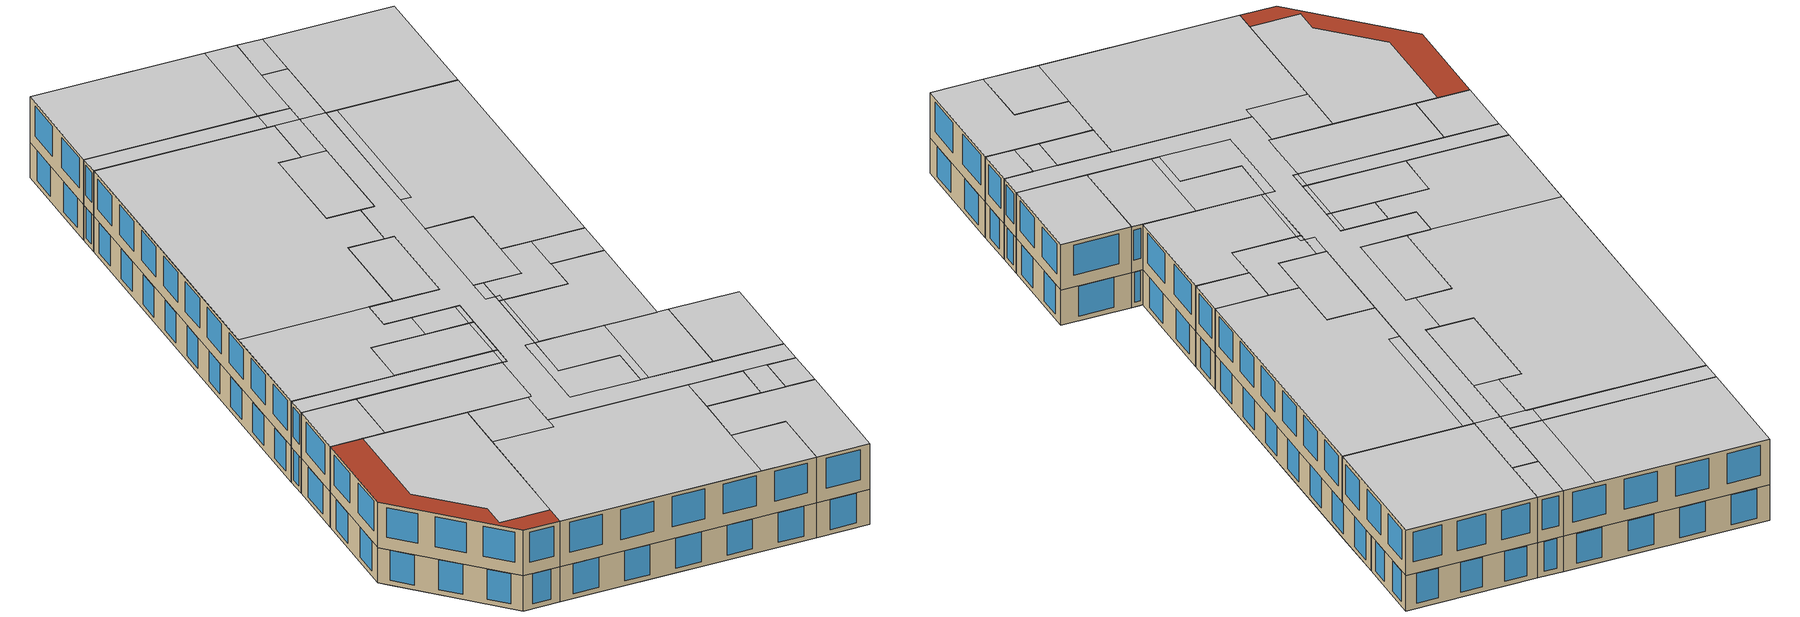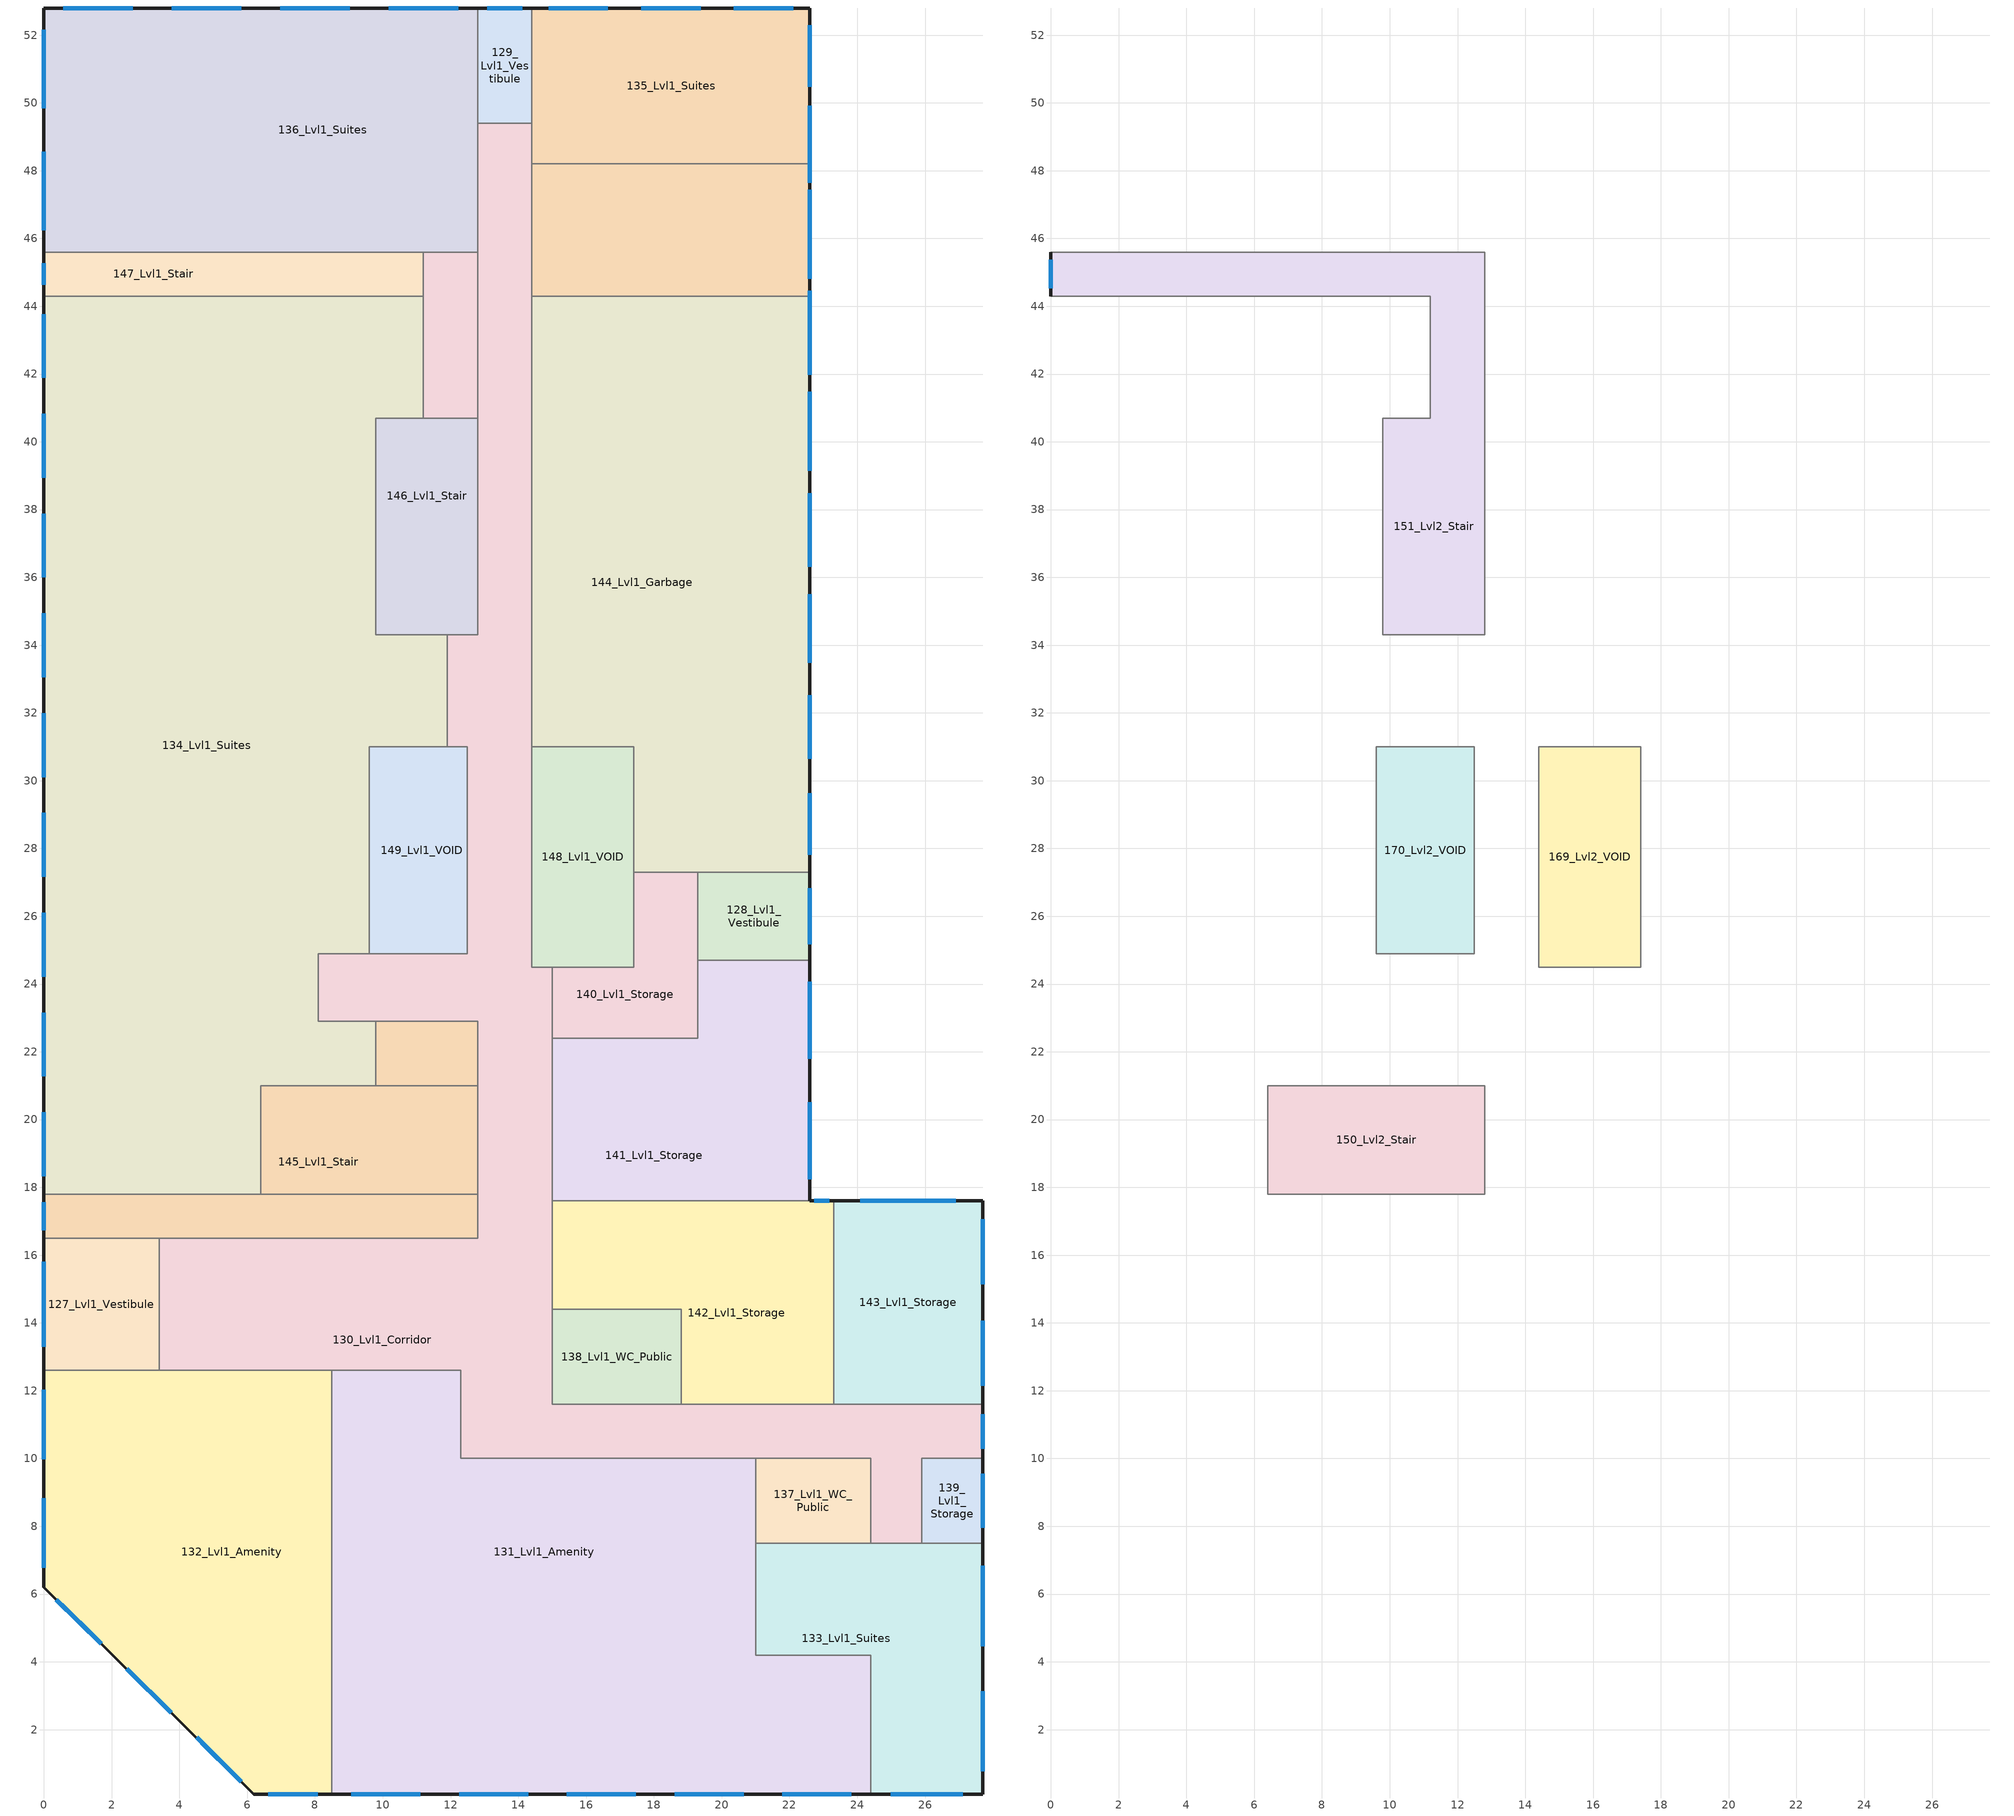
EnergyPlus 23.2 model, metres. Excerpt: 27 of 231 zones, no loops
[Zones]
127_Lvl1_Vestibule
 floor adiabatic (Interior Floor): 3.4,12.86 3.4,12.6 2.94,12.6 z0; 3.4,16.5 3.4,12.86 2.94,12.6 0,12.6 0,16.5 z0
 wall outside (Typ Wall 1): 0,16.5 0,12.6 z0:2.35; 0,16.5 0,12.6 z2.35:5.4
 wall to 132_Lvl1_Amenity (Interior Wall): 0,12.6 3.4,12.6 z0:2.35; 0,12.6 3.4,12.6 z2.35:5.4
 wall to 130_Lvl1_Corridor (Interior Wall): 3.4,12.6 3.4,16.5 z0:2.35; 3.4,12.6 3.4,16.5 z2.35:5.4
 wall to 145_Lvl1_Stair (Interior Wall): 3.4,16.5 0,16.5 z0:2.35; 3.4,16.5 0,16.5 z2.35:5.4
 window (Typical Glass): 0,15.51 0,13.59 z0.33:2.33; 0,15.8 0,13.3 z3.15:5.15
 ceiling adiabatic (Interior Ceiling): 0,16.5 0,12.6 3.4,12.6 3.4,16.5 z5.4
128_Lvl1_Vestibule
 floor adiabatic (Interior Floor): 22.6,27.3 22.6,24.7 19.3,24.7 19.3,27.3 z0
 wall outside (Typ Wall 1): 22.6,24.7 22.6,27.3 z0:2.35; 22.6,24.7 22.6,27.3 z2.35:5.4
 wall to 141_Lvl1_Storage (Interior Wall): 19.3,24.7 22.6,24.7 z0:2.35; 19.3,24.7 22.6,24.7 z2.35:5.4
 wall to 144_Lvl1_Garbage (Interior Wall): 22.6,27.3 19.3,27.3 z0:2.35; 22.6,27.3 19.3,27.3 z2.35:5.4
 wall to 140_Lvl1_Storage (Interior Wall): 19.3,27.3 19.3,24.7 z0:2.35; 19.3,27.3 19.3,24.7 z2.35:5.4
 window (Typical Glass): 22.6,25.36 22.6,26.64 z0.33:2.33; 22.6,25.17 22.6,26.83 z3.15:5.15
 ceiling adiabatic (Interior Ceiling): 19.3,27.3 19.3,24.7 22.6,24.7 22.6,27.3 z5.4
129_Lvl1_Vestibule
 floor adiabatic (Interior Floor): 14.4,52.8 14.4,49.4 12.8,49.4 12.8,52.8 z0
 wall outside (Typ Wall 1): 14.4,52.8 12.8,52.8 z0:2.35; 14.4,52.8 12.8,52.8 z2.35:5.4
 wall to 130_Lvl1_Corridor (Interior Wall): 12.8,49.4 14.4,49.4 z0:2.35; 12.8,49.4 14.4,49.4 z2.35:5.4
 wall to 135_Lvl1_Suites (Interior Wall): 14.4,49.4 14.4,52.8 z0:2.35; 14.4,49.4 14.4,52.8 z2.35:5.4
 wall to 136_Lvl1_Suites (Interior Wall): 12.8,52.8 12.8,49.4 z0:2.35; 12.8,52.8 12.8,49.4 z2.35:5.4
 window (Typical Glass): 13.99,52.8 13.21,52.8 z0.33:2.33; 14.11,52.8 13.09,52.8 z3.15:5.15
 ceiling adiabatic (Interior Ceiling): 12.8,52.8 12.8,49.4 14.4,49.4 14.4,52.8 z5.4
130_Lvl1_Corridor
 floor adiabatic (Interior Floor): 15,22.9 15,20.3 12.8,20.3 12.8,22.9 z0; 15,20.3 15,17 12.8,17 12.8,20.3 z0; 9.8,24.9 9.8,22.9 8.1,22.9 8.1,24.9 z0; 14.4,40.7 14.4,36.1 12.8,36.1 12.8,40.7 z0; 12.5,24.9 12.5,24.5 9.8,24.5 9.8,24.9 z0; 14.4,36.1 14.4,24.5 15,24.5 15,22.9 9.8,22.9 9.8,24.5 12.5,24.5 12.5,31 11.9,31 11.9,34.3 12.8,34.3 12.8,36.1 z0; 14.4,49.4 14.4,40.7 11.2,40.7 11.2,45.6 12.8,45.6 12.8,49.4 z0; 27.7,11.6 27.7,10 25.9,10 25.9,7.5 25.22,7.5 24.4,9.34 24.4,10 24.11,10 23.4,11.6 z0; 23.4,11.6 24.11,10 12.3,10 12.3,12.6 3.4,12.6 3.4,12.86 9.8,16.5 12.8,16.5 12.8,17 15,17 15,11.6 z0; 24.4,9.34 25.22,7.5 24.4,7.5 z0; 9.8,16.5 3.4,12.86 3.4,16.5 z0; 18.8,14.4 18.8,11.6 15,11.6 15,14.4 z2.35
 wall outside (Typ Wall 1): 27.7,10 27.7,11.6 z0:2.35; 27.7,10 27.7,11.6 z2.35:5.4
 wall to 142_Lvl1_Storage (Interior Wall): 15,14.4 15,17.6 / 23.3,11.6 18.8,11.6 z0:2.35; 23.3,11.6 18.8,11.6 18.8,14.4 15,14.4 15,17.6 z2.35:5.4
 wall to 136_Lvl1_Suites (Interior Wall): 12.8,49.4 12.8,45.6 11.2,45.6 z0:2.35; 12.8,49.4 12.8,45.6 z2.35:5.4
 wall to 147_Lvl1_Stair (Interior Wall): 11.2,45.6 11.2,44.3 z0:2.35
 wall to 134_Lvl1_Suites (Interior Wall): 11.2,44.3 11.2,40.7 / 11.9,34.3 11.9,31 / 9.6,24.9 8.1,24.9 8.1,22.9 9.8,22.9 z0:2.35; 11.9,34.3 11.9,31 / 9.6,24.9 8.1,24.9 8.1,22.9 9.8,22.9 z2.35:5.4
 wall to 146_Lvl1_Stair (Interior Wall): 11.2,40.7 12.8,40.7 12.8,34.3 11.9,34.3 z0:2.35
 wall to 149_Lvl1_VOID (Interior Wall): 11.9,31 12.5,31 12.5,24.9 9.6,24.9 z0:2.35
 wall to 141_Lvl1_Storage (Interior Wall): 15,17.6 15,22.4 z0:2.35; 15,17.6 15,22.4 z2.35:5.4
 wall to 145_Lvl1_Stair (Interior Wall): 9.8,22.9 12.8,22.9 12.8,16.5 3.4,16.5 z0:2.35; 9.8,22.9 12.8,22.9 12.8,21 / 12.8,17.8 12.8,16.5 3.4,16.5 z2.35:5.4
 wall to 132_Lvl1_Amenity (Interior Wall): 3.4,12.6 8.5,12.6 z0:2.35; 3.4,12.6 8.5,12.6 z2.35:5.4
 wall to 131_Lvl1_Amenity (Interior Wall): 8.5,12.6 12.3,12.6 12.3,10 21,10 z0:2.35; 8.5,12.6 12.3,12.6 12.3,10 21,10 z2.35:5.4
 wall to 140_Lvl1_Storage (Interior Wall): 15,22.4 15,24.5 z0:2.35; 15,22.4 15,24.5 z2.35:5.4
 wall to 137_Lvl1_WC_Public (Interior Wall): 21,10 21.4,10 24.4,10 24.4,7.5 z0:2.35; 21,10 21.4,10 24.4,10 24.4,7.5 z2.35:5.4
 wall to 133_Lvl1_Suites (Interior Wall): 24.4,7.5 25.9,7.5 z0:2.35; 24.4,7.5 25.9,7.5 z2.35:5.4
 wall to 139_Lvl1_Storage (Interior Wall): 25.9,7.5 25.9,10 27.7,10 z0:2.35; 25.9,7.5 25.9,10 27.7,10 z2.35:5.4
 wall to 143_Lvl1_Storage (Interior Wall): 27.7,11.6 23.3,11.6 z0:2.35; 27.7,11.6 23.3,11.6 z2.35:5.4
 wall to 138_Lvl1_WC_Public (Interior Wall): 18.8,11.6 15,11.6 15,14.4 z0:2.35
 wall to 148_Lvl1_VOID (Interior Wall): 15,24.5 14.4,24.5 14.4,31 z0:2.35
 wall to 151_Lvl2_Stair (Interior Wall): 12.8,45.6 12.8,40.7 12.8,34.3 11.9,34.3 z2.35:5.4
 wall to 170_Lvl2_VOID (Interior Wall): 11.9,31 12.5,31 12.5,24.9 9.6,24.9 z2.35:5.4
 wall to 150_Lvl2_Stair (Interior Wall): 12.8,21 12.8,17.8 z2.35:5.4
 wall to 144_Lvl1_Garbage (Interior Wall): 14.4,31 14.4,48.2 z0:2.35; 14.4,31 14.4,44.3 z2.35:5.4
 wall to 135_Lvl1_Suites (Interior Wall): 14.4,48.2 14.4,49.4 z0:2.35; 14.4,44.3 14.4,49.4 z2.35:5.4
 wall to 169_Lvl2_VOID (Interior Wall): 15,24.5 14.4,24.5 14.4,31 z2.35:5.4
 window (Typical Glass): 27.7,10.41 27.7,11.19 z0.33:2.33; 27.7,10.29 27.7,11.31 z3.15:5.15
 ceiling adiabatic (Interior Ceiling): 3.4,16.5 3.4,12.6 12.5,12.6 12.5,16.5 z5.4; 14.4,17.6 14.4,11.6 18.8,11.6 18.8,14.4 15,14.4 15,17.6 z5.4; 12.8,49.4 12.8,44.3 14.4,44.3 14.4,49.4 z5.4; 24.4,10 24.4,7.5 25.9,7.5 25.9,10 z5.4; 14.4,24.5 14.4,22.9 15,22.9 15,24.5 z5.4; 12.8,44.3 12.8,34.3 11.9,34.3 11.9,31 12.5,31 12.5,24.9 8.1,24.9 8.1,22.9 12.8,22.9 12.8,16.5 12.5,16.5 12.5,12.6 12.3,12.6 12.3,10 27.7,10 27.7,11.6 14.4,11.6 14.4,17.6 15,17.6 15,22.9 14.4,22.9 14.4,44.3 z5.4; 11.2,45.6 11.2,40.7 12.8,40.7 12.8,45.6 z2.35
131_Lvl1_Amenity
 floor adiabatic (Interior Floor): 18.2,1.9 18.2,0.1 8.5,0.1 8.5,1.9 z0; 24.4,1.9 24.4,0.1 18.2,0.1 18.2,1.9 z0; 21,10 21,4.2 24.4,4.2 24.4,1.9 8.5,1.9 8.5,12.6 12.3,12.6 12.3,10 z0
 wall outside (Typ Wall 1): 8.5,0.1 24.4,0.1 z2.35:5.4; 8.5,0.1 24.4,0.1 z0:2.35
 wall to 132_Lvl1_Amenity (Interior Wall): 8.5,12.6 8.5,0.1 z0:2.35; 8.5,12.6 8.5,0.1 z2.35:5.4
 wall to 133_Lvl1_Suites (Interior Wall): 24.4,0.1 24.4,4.2 21,4.2 21,7.5 z2.35:5.4; 24.4,0.1 24.4,4.2 21,4.2 21,7.5 z0:2.35
 wall to 137_Lvl1_WC_Public (Interior Wall): 21,7.5 21,10 z2.35:5.4; 21,7.5 21,10 z0:2.35
 window (Typical Glass): 9.07,0.1 11.11,0.1 / 21.79,0.1 23.83,0.1 / 18.61,0.1 20.65,0.1 / 15.43,0.1 17.47,0.1 / 12.25,0.1 14.29,0.1 z3.15:5.15; 9.31,0.1 10.87,0.1 / 12.49,0.1 14.05,0.1 / 18.85,0.1 20.41,0.1 / 22.03,0.1 23.59,0.1 / 15.67,0.1 17.23,0.1 z0.33:2.33
 ceiling adiabatic (Interior Ceiling): 8.5,12.6 8.5,9.2 12.3,9.2 12.3,12.6 z5.4; 8.5,9.2 8.5,0.1 21,0.1 21,10 12.3,10 12.3,9.2 z5.4; 21,4.2 21,0.1 24.4,0.1 24.4,4.2 z5.4
132_Lvl1_Amenity
 floor adiabatic (Interior Floor): 2.59,5.7 2.59,3.65 0.51,5.7 z0; 2.59,12.4 2.59,5.7 0.51,5.7 0,6.2 0,12.4 z0; 8.5,1.9 8.5,0.1 6.2,0.1 4.37,1.9 z0; 8.5,12.6 8.5,1.9 4.37,1.9 2.59,3.65 2.59,5.7 2.59,12.4 2.94,12.6 z0; 2.94,12.6 2.59,12.4 0,12.4 0,12.6 z0
 wall outside (Typ Wall 1): 0,12.6 0,6.2 6.2,0.1 8.5,0.1 z0:2.35; 0,12.6 0,6.2 6.2,0.1 8.5,0.1 z2.35:5.4
 window (Typical Glass): 0,8.59 0,7.01 / 0,11.79 0,10.21 / 4.66,1.62 5.68,0.61 / 0.52,5.69 1.54,4.68 / 2.59,3.65 3.61,2.65 / 6.78,0.1 7.92,0.1 z0.33:2.33; 0,8.82 0,6.78 / 0,12.02 0,9.98 / 0.37,5.83 1.7,4.53 / 2.44,3.8 3.76,2.5 / 4.5,1.77 5.83,0.47 / 6.61,0.1 8.09,0.1 z3.15:5.15
 ceiling adiabatic (Interior Ceiling): 2,12.6 2,6.2 5.3,3 5.3,1.4 8.5,1.4 8.5,12.6 z5.4
 roof outside (Typical Roof): 0,12.6 0,6.2 6.2,0.1 8.5,0.1 8.5,1.4 5.3,1.4 5.3,3 2,6.2 2,12.6 z5.4
133_Lvl1_Suites
 floor adiabatic (Interior Floor): 27.7,7.5 27.7,1.9 25.22,7.5 z0; 27.7,1.9 27.7,0.1 24.4,0.1 24.4,1.9 z0; 25.22,7.5 27.7,1.9 24.4,1.9 24.4,4.2 21,4.2 21,7.5 z0
 wall outside (Typ Wall 1): 24.4,0.1 27.7,0.1 27.7,7.5 z0:2.35; 24.4,0.1 27.7,0.1 27.7,7.5 z2.35:5.4
 wall to 139_Lvl1_Storage (Interior Wall): 27.7,7.5 25.9,7.5 z2.35:5.4; 27.7,7.5 25.9,7.5 z0:2.35
 wall to 137_Lvl1_WC_Public (Interior Wall): 24.4,7.5 21,7.5 z2.35:5.4; 24.4,7.5 21,7.5 z0:2.35
 window (Typical Glass): 27.7,1.04 27.7,2.86 / 27.7,4.74 27.7,6.56 / 25.24,0.1 26.86,0.1 z0.33:2.33; 24.99,0.1 27.11,0.1 / 27.7,0.77 27.7,3.13 / 27.7,4.47 27.7,6.83 z3.15:5.15
 ceiling adiabatic (Interior Ceiling): 21,7.5 21,4.2 24.4,4.2 24.4,0.1 27.7,0.1 27.7,7.5 z5.4
134_Lvl1_Suites
 floor adiabatic (Interior Floor): 11.2,44.3 11.2,40.7 9.8,40.7 7.12,44.3 z0; 11.9,34.3 11.9,31 9.8,31 9.8,34.3 z0; 7.12,44.3 9.8,40.7 9.8,31 9.6,31 9.6,24.9 8.1,24.9 8.1,22.9 9.8,22.9 9.8,21 6.4,21 6.4,17.8 0,17.8 0,44.3 z0
 wall outside (Typ Wall 1): 0,44.3 0,17.8 z0:2.35; 0,44.3 0,17.8 z2.35:5.4
 wall to 145_Lvl1_Stair (Interior Wall): 0,17.8 6.4,17.8 6.4,21 9.8,21 9.8,22.9 z0:2.35; 0,17.8 6.4,17.8 / 9.8,21 9.8,22.9 z2.35:5.4
 wall to 146_Lvl1_Stair (Interior Wall): 11.9,34.3 9.8,34.3 9.8,40.7 11.2,40.7 z0:2.35
 wall to 147_Lvl1_Stair (Interior Wall): 11.2,44.3 0,44.3 z0:2.35
 wall to 150_Lvl2_Stair (Interior Wall): 6.4,17.8 6.4,21 9.8,21 z2.35:5.4
 wall to 170_Lvl2_VOID (Interior Wall): 9.6,24.9 9.6,31 11.9,31 z2.35:5.4
 wall to 151_Lvl2_Stair (Interior Wall): 11.9,34.3 9.8,34.3 9.8,40.7 11.2,40.7 11.2,44.3 0,44.3 z2.35:5.4
 wall to 149_Lvl1_VOID (Interior Wall): 9.6,24.9 9.6,31 11.9,31 z0:2.35
 window (Typical Glass): 0,37.67 0,36.21 / 0,43.55 0,42.1 / 0,25.89 0,24.43 / 0,22.94 0,21.49 / 0,31.78 0,30.32 / 0,20 0,18.55 / 0,40.61 0,39.16 / 0,28.83 0,27.38 / 0,34.72 0,33.27 z0.33:2.33; 0,23.16 0,21.27 / 0,34.94 0,33.05 / 0,40.83 0,38.94 / 0,20.22 0,18.33 / 0,29.05 0,27.16 / 0,26.1 0,24.22 / 0,37.88 0,36 / 0,31.99 0,30.11 / 0,43.77 0,41.88 z3.15:5.15
 ceiling adiabatic (Interior Ceiling): 0,44.3 0,24.9 9.6,24.9 9.6,31 11.9,31 11.9,34.3 9.8,34.3 9.8,40.7 11.2,40.7 11.2,44.3 z5.4; 0,24.9 0,17.8 6.4,17.8 6.4,21 9.8,21 9.8,22.9 8.1,22.9 8.1,24.9 z5.4
135_Lvl1_Suites
 floor adiabatic (Interior Floor): 22.6,52.8 22.6,48.2 14.4,48.2 14.4,52.8 z0; 22.6,48.2 22.6,44.3 14.4,44.3 14.4,48.2 z2.35
 wall outside (Typ Wall 1): 22.6,48.2 22.6,52.8 14.4,52.8 z0:2.35; 22.6,44.3 22.6,52.8 14.4,52.8 z2.35:5.4
 wall to 144_Lvl1_Garbage (Interior Wall): 14.4,48.2 22.6,48.2 z0:2.35; 14.4,44.3 22.6,44.3 z2.35:5.4
 window (Typical Glass): 22.6,48.78 22.6,49.92 / 22.6,51.08 22.6,52.22 / 21.91,52.8 20.56,52.8 / 19.17,52.8 17.83,52.8 / 16.44,52.8 15.09,52.8 z0.33:2.33; 22.6,44.81 22.6,46.62 / 22.6,47.64 22.6,49.46 / 22.6,50.48 22.6,52.29 / 22.11,52.8 20.36,52.8 / 16.64,52.8 14.89,52.8 / 19.38,52.8 17.62,52.8 z3.15:5.15
 ceiling adiabatic (Interior Ceiling): 14.4,52.8 14.4,44.3 22.6,44.3 22.6,52.8 z5.4
136_Lvl1_Suites
 floor adiabatic (Interior Floor): 12.8,52.8 12.8,45.6 6.15,45.6 0.78,52.8 z0; 0.78,52.8 6.15,45.6 0,45.6 0,52.8 z0
 wall outside (Typ Wall 1): 12.8,52.8 0,52.8 0,45.6 z0:2.35; 12.8,52.8 0,52.8 0,45.6 z2.35:5.4
 wall to 147_Lvl1_Stair (Interior Wall): 0,45.6 11.2,45.6 z0:2.35
 wall to 151_Lvl2_Stair (Interior Wall): 0,45.6 11.2,45.6 12.8,45.6 z2.35:5.4
 window (Typical Glass): 2.39,52.8 0.81,52.8 / 5.59,52.8 4.01,52.8 / 8.79,52.8 7.21,52.8 / 11.99,52.8 10.41,52.8 / 0,48.29 0,46.51 / 0,51.89 0,50.11 z0.33:2.33; 2.62,52.8 0.58,52.8 / 5.82,52.8 3.78,52.8 / 9.02,52.8 6.98,52.8 / 12.22,52.8 10.18,52.8 / 0,52.15 0,49.85 / 0,48.55 0,46.25 z3.15:5.15
 ceiling adiabatic (Interior Ceiling): 10.81,52.8 10.81,45.6 12.8,45.6 12.8,52.8 z5.4; 0,52.8 0,45.6 10.81,45.6 10.81,52.8 z5.4
137_Lvl1_WC_Public
 floor adiabatic (Interior Floor): 24.4,10 24.4,9.34 24.11,10 z0; 24.11,10 24.4,9.34 24.4,7.5 21,7.5 21,10 z0
 ceiling adiabatic (Interior Ceiling): 21,10 21,7.5 24.4,7.5 24.4,10 z5.4
138_Lvl1_WC_Public
 floor adiabatic (Interior Floor): 18.8,14.4 18.8,11.6 15,11.6 15,14.4 z0
 wall to 142_Lvl1_Storage (Interior Wall): 18.8,11.6 18.8,14.4 15,14.4 z0:2.35
 ceiling adiabatic (Interior Ceiling): 15,14.4 15,11.6 18.8,11.6 18.8,14.4 z2.35
139_Lvl1_Storage
 floor adiabatic (Interior Floor): 27.7,10 27.7,7.5 25.9,7.5 25.9,10 z0
 wall outside (Typ Wall 1): 27.7,7.5 27.7,10 z0:2.35; 27.7,7.5 27.7,10 z2.35:5.4
 window (Typical Glass): 27.7,8.13 27.7,9.37 z0.33:2.33; 27.7,7.95 27.7,9.55 z3.15:5.15
 ceiling adiabatic (Interior Ceiling): 25.9,10 25.9,7.5 27.7,7.5 27.7,10 z5.4
140_Lvl1_Storage
 floor adiabatic (Interior Floor): 19.3,22.9 19.3,22.4 15,22.4 15,22.9 z0; 19.3,24.5 19.3,22.9 15,22.9 15,24.5 z0; 19.3,27.3 19.3,24.5 17.4,24.5 17.4,27.3 z0
 wall to 141_Lvl1_Storage (Interior Wall): 15,22.4 19.3,22.4 19.3,24.7 z0:2.35; 15,22.4 19.3,22.4 19.3,24.7 z2.35:5.4
 wall to 144_Lvl1_Garbage (Interior Wall): 19.3,27.3 17.4,27.3 z2.35:5.4; 19.3,27.3 17.4,27.3 z0:2.35
 wall to 169_Lvl2_VOID (Interior Wall): 17.4,27.3 17.4,24.5 15,24.5 z2.35:5.4
 wall to 148_Lvl1_VOID (Interior Wall): 17.4,27.3 17.4,24.5 15,24.5 z0:2.35
 ceiling adiabatic (Interior Ceiling): 17.4,27.3 17.4,24.5 15,24.5 15,22.9 15.3,22.9 15.3,22.4 19.3,22.4 19.3,27.3 z5.4; 15,22.9 15,22.4 15.3,22.4 15.3,22.9 z5.4
141_Lvl1_Storage
 floor adiabatic (Interior Floor): 21,22.9 21,20.3 15,20.3 15,22.4 19.3,22.4 19.3,22.9 z0; 21,20.3 21,17.6 15,17.6 15,20.3 z0; 21,24.5 21,22.9 19.3,22.9 19.3,24.5 z0; 22.6,24.7 22.6,17.6 21,17.6 21,24.5 19.3,24.5 19.3,24.7 z0
 wall outside (Typ Wall 1): 22.6,17.6 22.6,24.7 z0:2.35; 22.6,17.6 22.6,24.7 z2.35:5.4
 wall to 142_Lvl1_Storage (Interior Wall): 15,17.6 22.6,17.6 z0:2.35; 15,17.6 22.6,17.6 z2.35:5.4
 window (Typical Glass): 22.6,22.05 22.6,23.8 / 22.6,18.5 22.6,20.25 z0.33:2.33; 22.6,18.24 22.6,20.51 / 22.6,21.79 22.6,24.06 z3.15:5.15
 ceiling adiabatic (Interior Ceiling): 15.3,22.4 15.3,17.6 22.6,17.6 22.6,24.7 19.3,24.7 19.3,22.4 z5.4; 15,22.4 15,17.6 15.3,17.6 15.3,22.4 z5.4
142_Lvl1_Storage
 floor adiabatic (Interior Floor): 21,17.6 21,17 15,17 15,17.6 z0; 23.3,17.6 23.3,11.82 21,17 21,17.6 z0; 21,17 23.3,11.82 23.3,11.6 18.8,11.6 18.8,14.4 15,14.4 15,17 z0
 wall outside (Typ Wall 1): 23.3,17.6 22.6,17.6 z0:2.35; 23.3,17.6 22.6,17.6 z2.35:5.4
 wall to 143_Lvl1_Storage (Interior Wall): 23.3,11.6 23.3,17.6 z2.35:5.4; 23.3,11.6 23.3,17.6 z0:2.35
 window (Typical Glass): 23.12,17.6 22.78,17.6 z0.33:2.33; 23.17,17.6 22.73,17.6 z3.15:5.15
 ceiling adiabatic (Interior Ceiling): 15,17.6 15,14.4 18.8,14.4 18.8,11.6 19.3,11.6 19.3,17.6 z5.4; 19.3,17.6 19.3,11.6 23.3,11.6 23.3,17.6 z5.4
143_Lvl1_Storage
 floor adiabatic (Interior Floor): 27.7,17.6 27.7,11.6 23.4,11.6 23.3,11.82 23.3,17.6 z0; 23.3,11.82 23.4,11.6 23.3,11.6 z0
 wall outside (Typ Wall 1): 27.7,11.6 27.7,17.6 23.3,17.6 z0:2.35; 27.7,11.6 27.7,17.6 23.3,17.6 z2.35:5.4
 window (Typical Glass): 27.7,15.36 27.7,16.84 / 27.7,12.36 27.7,13.84 / 26.59,17.6 24.41,17.6 z0.33:2.33; 27.7,12.14 27.7,14.06 / 27.7,15.14 27.7,17.06 / 26.91,17.6 24.09,17.6 z3.15:5.15
 ceiling adiabatic (Interior Ceiling): 23.3,17.6 23.3,11.6 27.7,11.6 27.7,17.6 z5.4
144_Lvl1_Garbage
 floor adiabatic (Interior Floor): 20.9,40.7 20.9,31 14.4,31 14.4,40.7 z0; 22.6,48.2 22.6,44.92 20.9,40.7 14.4,40.7 14.4,48.2 z0; 22.6,44.92 22.6,27.3 17.4,27.3 17.4,31 20.9,31 20.9,40.7 z0
 wall outside (Typ Wall 1): 22.6,27.3 22.6,44.3 z2.35:5.4; 22.6,27.3 22.6,48.2 z0:2.35
 wall to 148_Lvl1_VOID (Interior Wall): 14.4,31 17.4,31 17.4,27.3 z0:2.35
 wall to 169_Lvl2_VOID (Interior Wall): 14.4,31 17.4,31 17.4,27.3 z2.35:5.4
 window (Typical Glass): 22.6,30.64 22.6,32.46 / 22.6,36.31 22.6,38.12 / 22.6,39.14 22.6,40.96 / 22.6,27.81 22.6,29.62 / 22.6,33.48 22.6,35.29 / 22.6,41.98 22.6,43.79 z3.15:5.15; 22.6,28.06 22.6,29.53 / 22.6,45.97 22.6,47.44 / 22.6,31.04 22.6,32.52 / 22.6,34.03 22.6,35.5 / 22.6,37.01 22.6,38.49 / 22.6,42.98 22.6,44.46 / 22.6,40 22.6,41.47 z0.33:2.33
 ceiling adiabatic (Interior Ceiling): 15.1,44.3 15.1,34.3 14.4,34.3 14.4,31 17.4,31 17.4,27.3 22.6,27.3 22.6,44.3 z5.4; 14.4,44.3 14.4,34.3 15.1,34.3 15.1,44.3 z5.4; 14.4,48.2 14.4,44.3 22.6,44.3 22.6,48.2 z2.35
145_Lvl1_Stair
 floor adiabatic (Interior Floor): 12.8,22.9 12.8,16.5 9.8,16.5 9.8,22.9 z0; 9.8,21 9.8,16.5 0,16.5 0,17.8 6.4,17.8 6.4,21 z0
 wall outside (Typ Wall 1): 0,17.8 0,16.5 z2.35:5.4; 0,17.8 0,16.5 z0:2.35
 wall to 150_Lvl2_Stair (Interior Wall): 12.8,17.8 6.4,17.8 / 9.8,21 12.8,21 z2.35:5.4
 window (Typical Glass): 0,17.57 0,16.73 z3.15:5.15; 0,17.47 0,16.83 z0.33:2.33
 ceiling adiabatic (Interior Ceiling): 0,17.8 0,16.5 12.5,16.5 12.5,17.8 z5.4; 12.5,17.8 12.5,16.5 12.8,16.5 12.8,17.8 z5.4; 9.8,22.9 9.8,21 12.5,21 12.5,22.9 z5.4; 12.5,22.9 12.5,21 12.8,21 12.8,22.9 z5.4; 6.4,21 6.4,17.8 12.8,17.8 12.8,21 z2.35
146_Lvl1_Stair
 floor adiabatic (Interior Floor): 12.8,40.7 12.8,36.1 9.8,36.1 9.8,40.7 z0; 12.8,36.1 12.8,34.3 9.8,34.3 9.8,36.1 z0
 ceiling adiabatic (Interior Ceiling): 9.8,40.7 9.8,34.3 12.8,34.3 12.8,40.7 z2.35
147_Lvl1_Stair
 floor adiabatic (Interior Floor): 11.2,45.6 11.2,44.3 7.12,44.3 6.15,45.6 z0; 6.15,45.6 7.12,44.3 0,44.3 0,45.6 z0
 wall outside (Typ Wall 1): 0,45.6 0,44.3 z0:2.35
 window (Typical Glass): 0,45.27 0,44.63 z0.33:2.33
 ceiling adiabatic (Interior Ceiling): 0,45.6 0,44.3 11.2,44.3 11.2,45.6 z2.35
148_Lvl1_VOID
 floor adiabatic (Interior Floor): 17.4,31 17.4,24.5 14.4,24.5 14.4,31 z0
 ceiling adiabatic (Interior Ceiling): 14.4,31 14.4,24.5 17.4,24.5 17.4,31 z2.35
149_Lvl1_VOID
 floor adiabatic (Interior Floor): 12.5,31 12.5,24.9 9.8,24.9 9.8,31 z0; 9.8,31 9.8,24.9 9.6,24.9 9.6,31 z0
 ceiling adiabatic (Interior Ceiling): 9.6,31 9.6,24.9 12.5,24.9 12.5,31 z2.35
150_Lvl2_Stair
 floor adiabatic (Interior Floor): 12.8,21 12.8,17.8 6.4,17.8 6.4,21 z2.35
 ceiling adiabatic (Interior Ceiling): 6.4,21 6.4,17.8 12.5,17.8 12.5,21 z5.4; 12.5,21 12.5,17.8 12.8,17.8 12.8,21 z5.4
151_Lvl2_Stair
 floor adiabatic (Interior Floor): 12.8,40.7 12.8,34.3 9.8,34.3 9.8,40.7 z2.35; 11.2,45.6 11.2,44.3 0,44.3 0,45.6 z2.35; 12.8,45.6 12.8,40.7 11.2,40.7 11.2,45.6 z2.35
 wall outside (Typ Wall 1): 0,45.6 0,44.3 z2.35:5.4
 window (Typical Glass): 0,45.37 0,44.53 z3.15:5.15
 ceiling adiabatic (Interior Ceiling): 9.8,40.7 9.8,34.3 12.8,34.3 12.8,40.7 z5.4; 10.81,45.6 10.81,44.3 12.8,44.3 12.8,45.6 z5.4; 0,45.6 0,44.3 10.81,44.3 10.81,45.6 z5.4; 11.2,44.3 11.2,40.7 12.8,40.7 12.8,44.3 z5.4
169_Lvl2_VOID
 floor adiabatic (Interior Floor): 17.4,31 17.4,24.5 14.4,24.5 14.4,31 z2.35
 ceiling adiabatic (Interior Ceiling): 14.4,31 14.4,24.5 17.4,24.5 17.4,31 z5.4
170_Lvl2_VOID
 floor adiabatic (Interior Floor): 12.5,31 12.5,24.9 9.6,24.9 9.6,31 z2.35
 ceiling adiabatic (Interior Ceiling): 9.6,31 9.6,24.9 12.5,24.9 12.5,31 z5.4
[Building]
ParksideA: North Axis {deg}=20; Terrain=City; Solar Distribution=FullExterior
[Site:Location]
Toronto-City Centre_ON_CAN Design_Conditions: Latitude {deg}=43.67; Longitude {deg}=-79.4; Time Zone {hr}=-5; Elevation {m}=112.5
[SizingPeriod:DesignDay] Day of Month=21; Dry-Bulb Temperature Range Modifier Type=DefaultMultipliers; Humidity Condition Type=Wetbulb; Barometric Pressure {Pa}=99981; Wind Direction {deg}=0; Rain Indicator=No; Snow Indicator=No; Daylight Saving Time Indicator=No
Name | Month | Day Type | Maximum Dry-Bulb Temperature {C} | Daily Dry-Bulb Temperature Range {deltaC} | Wetbulb or DewPoint at Maximum Dry-Bulb {C} | Wind Speed {m/s} | Solar Model Indicator | Sky Clearness | ASHRAE Clear Sky Optical Depth for Beam Irradiance (taub) | ASHRAE Clear Sky Optical Depth for Diffuse Irradiance (taud)
Toronto-City Centre Ann Htg 99.6% Condns DB | 1 | WinterDesignDay | -16.4 | 0 | -16.4 | 0 | ASHRAEClearSky | 0
Toronto-City Centre Ann Clg .4% Condns DB=>MWB | 7 | SummerDesignDay | 31 | 8.3 | 23.1 | 3.35 | ASHRAETau |  | 0.434 | 2.262
[Site:GroundTemperature:BuildingSurface]
15, 15, 15, 16, 18, 18, 18, 18, 16, 15, 15, 15
[Site:GroundTemperature:FCfactorMethod]
January Ground Temperature {C}=10.3; February Ground Temperature {C}=3.7; March Ground Temperature {C}=-0.1; April Ground Temperature {C}=-6.1; May Ground Temperature {C}=-3.6; June Ground Temperature {C}=1.2; July Ground Temperature {C}=7.7; August Ground Temperature {C}=14.6; September Ground Temperature {C}=19.8; October Ground Temperature {C}=22.2; November Ground Temperature {C}=21.9; December Ground Temperature {C}=17.1
[Site:WaterMainsTemperature]
Calculation Method=CorrelationFromWeatherFile
[Material] Thermal Absorptance=0.9
Name | Roughness | Thickness {m} | Conductivity {W/m-K} | Density {kg/m3} | Specific Heat {J/kg-K} | Solar Absorptance | Visible Absorptance
Wall Insulation1 | MediumRough | 0.041 | 0.0432 | 91 | 837 | 0.5 | 0.5
R30 Roof Ins | MediumRough | 0.2589 | 0.049 | 265 | 836.8 | 0.7 | 0.7
1/2IN Gypsum | Smooth | 0.0127 | 0.16 | 784.9 | 830 | 0.4 | 0.4
1IN Stucco | Smooth | 0.0253 | 0.6918 | 1858 | 837 | 0.92 | 0.92
8IN Concrete HW | MediumRough | 0.2033 | 1.7296 | 2243 | 837 | 0.65 | 0.65
F16 Acoustic tile | MediumSmooth | 0.0191 | 0.06 | 368 | 590 | 0.3 | 0.3
Roof Membrane | VeryRough | 0.0095 | 0.16 | 1121.29 | 1460 | 0.7 | 0.7
M11 100mm lightweight concrete | MediumRough | 0.1016 | 0.53 | 1280 | 840 | 0.5 | 0.5
MAT-CC05 4 HW CONCRETE | Rough | 0.1016 | 1.311 | 2240 | 836.8 | 0.85 | 0.85
[Material:AirGap]
Name | Thermal Resistance {m2-K/W}
F05 Ceiling air space resistance | 0.18
F04 Wall air space resistance | 0.15
[WindowMaterial:SimpleGlazingSystem]
Typical Glass Mat: U-Factor {W/m2-K}=1.9873; Solar Heat Gain Coefficient=0.35
[Construction]
Typ Wall 1: 1IN Stucco, 8IN Concrete HW, Wall Insulation1, 1/2IN Gypsum
Typical Roof: Roof Membrane, R30 Roof Ins, MAT-CC05 4 HW CONCRETE
Typical Glass: Typical Glass Mat
Interior Ceiling: M11 100mm lightweight concrete, F05 Ceiling air space resistance, F16 Acoustic tile
Interior Floor: F16 Acoustic tile, F05 Ceiling air space resistance, M11 100mm lightweight concrete
Interior Wall: 1/2IN Gypsum, F04 Wall air space resistance, 1/2IN Gypsum
[Zone] Multiplier=1; Part of Total Floor Area=Yes
Name | Ceiling Height {m} | Volume {m3}
127_Lvl1_Vestibule | 5.4 | 71.604
128_Lvl1_Vestibule | 5.4 | 46.332
129_Lvl1_Vestibule | 5.4 | 29.376
130_Lvl1_Corridor | 5.4 | 849.914
131_Lvl1_Amenity | 5.4 | 796.878
132_Lvl1_Amenity | 5.4 | 471.636
133_Lvl1_Suites | 5.4 | 192.456
134_Lvl1_Suites | 5.4 | 1383.318
135_Lvl1_Suites | 5.4 | 301.227
136_Lvl1_Suites | 5.4 | 497.664
137_Lvl1_WC_Public | 5.4 | 45.9
138_Lvl1_WC_Public | 2.35 | 25.004
139_Lvl1_Storage | 5.4 | 24.3
140_Lvl1_Storage | 5.4 | 77.49
141_Lvl1_Storage | 5.4 | 237.978
142_Lvl1_Storage | 5.4 | 211.464
143_Lvl1_Storage | 5.4 | 142.56
144_Lvl1_Garbage | 5.4 | 767.973
145_Lvl1_Stair | 5.4 | 168.764
146_Lvl1_Stair | 2.35 | 45.12
147_Lvl1_Stair | 2.35 | 34.216
148_Lvl1_VOID | 2.35 | 45.825
149_Lvl1_VOID | 2.35 | 41.5715
150_Lvl2_Stair | 3.05 | 62.464
151_Lvl2_Stair | 3.05 | 126.88
169_Lvl2_VOID | 3.05 | 59.475
170_Lvl2_VOID | 3.05 | 53.9545
[Exterior:Lights]
Ext_Lights: Schedule=Always On; Design Level {W}=2000; Control Option=AstronomicalClock
[Exterior:FuelEquipment] Fuel Use Type=Electricity; Schedule=Always On
Name | Design Level {W}
Suite Exh | 10053.3
Misc Fans and Pumps | 6624.8
Cold Water Booster | 5417.8
[Schedule:Constant]
Always On: Hourly Value=1
